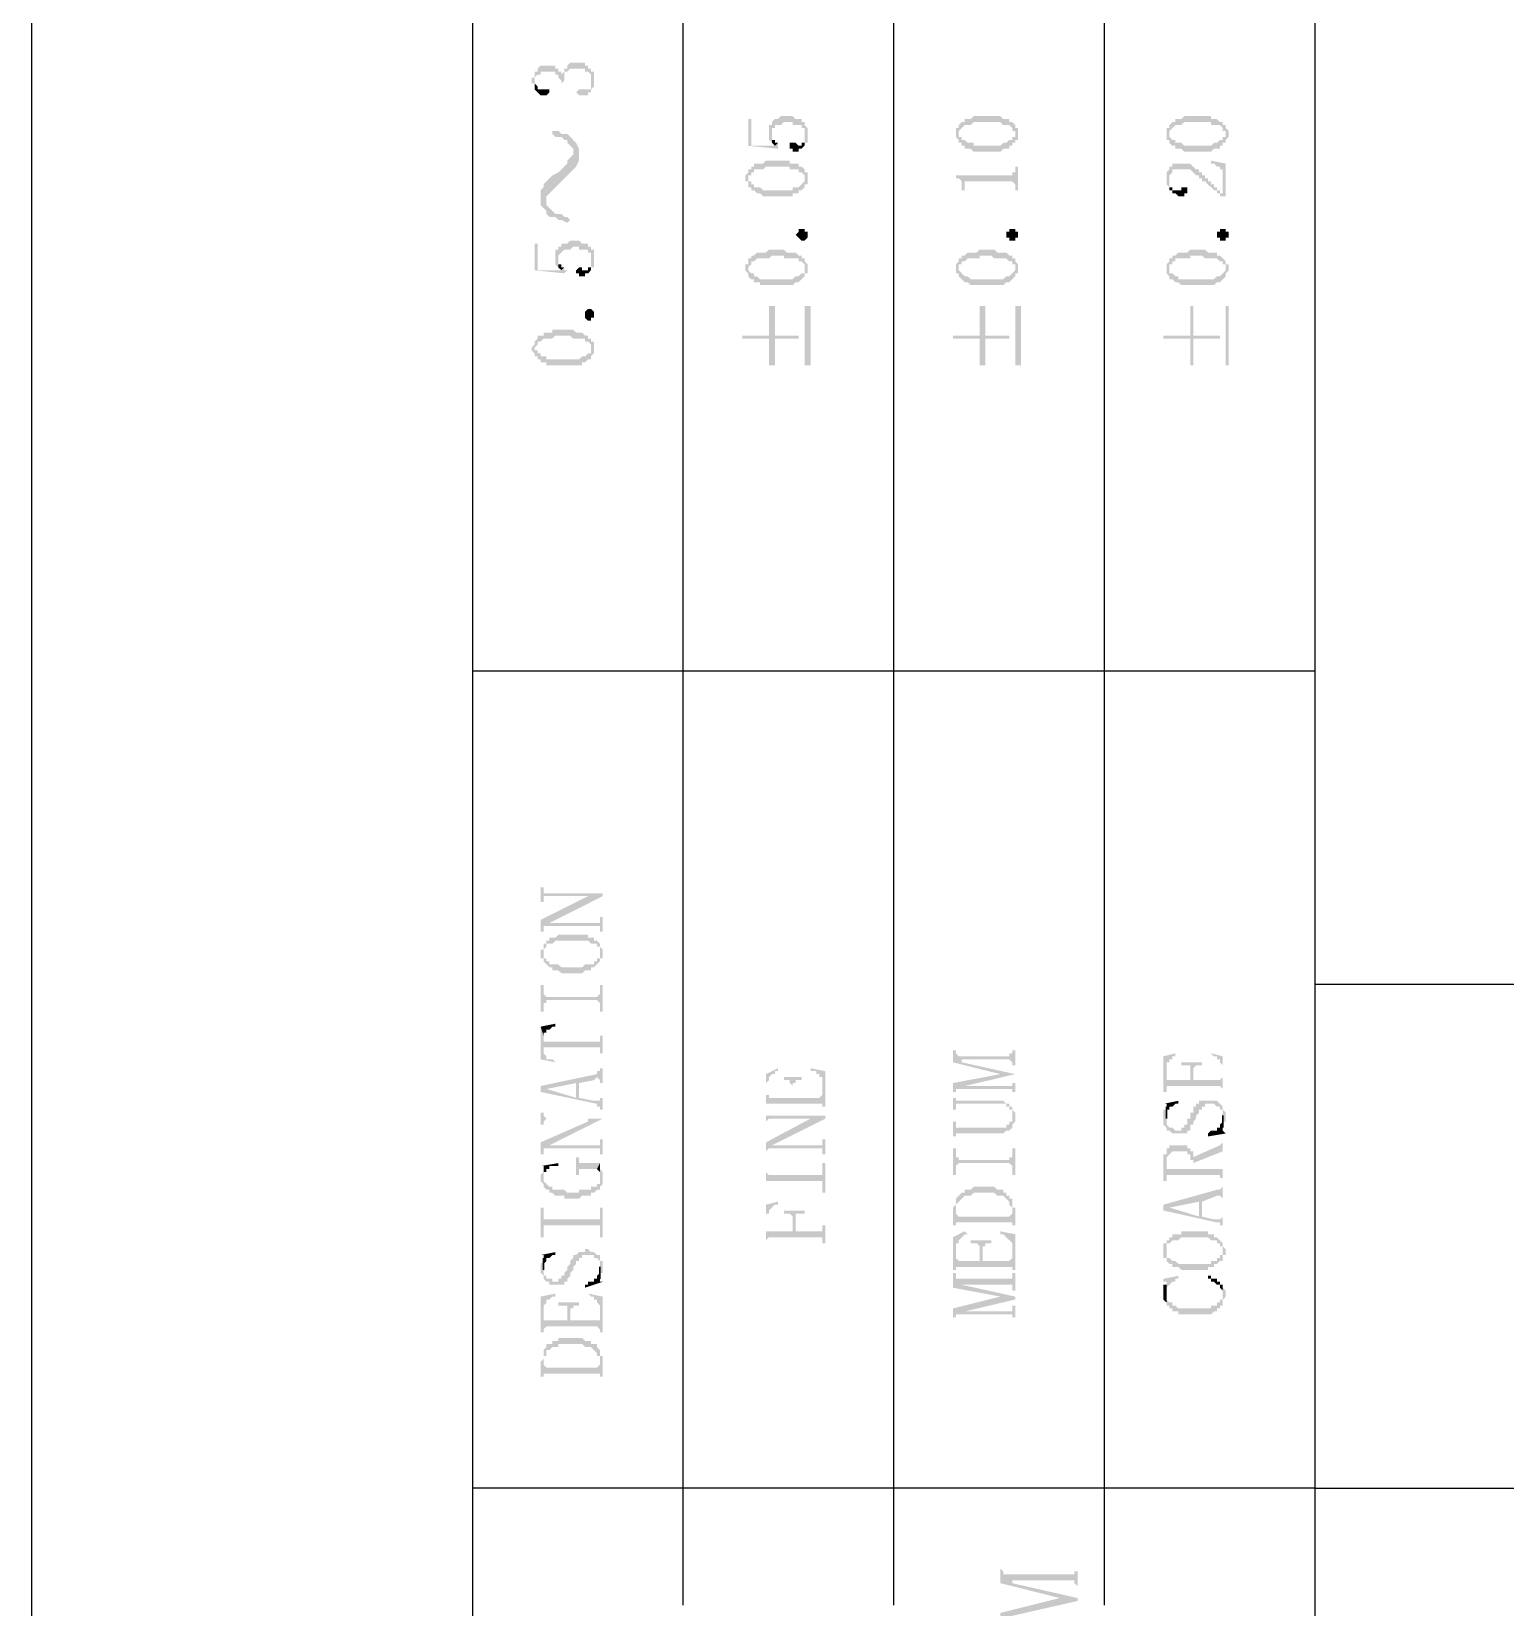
# Model space of a CAD drawing. Header units: inches. Extents: x 3613 to 8393, y -2205 to -794.
# Drawn here: x 3613.22 to 3635.65, y -1839.59 to -1815.61 of the extents above; entities that cross this region are included whole.
import ezdxf

# ---------------------------------------------------------------- set-up
doc = ezdxf.new("R2010")
doc.units = ezdxf.units.IN
doc.header["$MEASUREMENT"] = 0

msp = doc.modelspace()

# ---------------------------------------------------------------- hatches: boundary and pattern name
at = {"transparency": 33554559}
for points in [[(3620.83, -1816.356), (3620.83, -1816.401), (3620.875, -1816.401), (3620.875, -1816.446), (3620.875, -1816.356), (3620.875, -1816.311), (3620.921, -1816.266), (3620.966, -1816.266), (3620.966, -1816.221), (3621.191, -1816.221), (3621.191, -1816.266), (3621.236, -1816.266), (3621.236, -1816.311), (3621.236, -1816.311), (3621.282, -1816.356), (3621.282, -1816.401), (3621.282, -1816.401), (3621.327, -1816.356), (3621.327, -1816.311), (3621.327, -1816.266), (3621.327, -1816.221), (3621.372, -1816.221), (3621.417, -1816.175), (3621.643, -1816.175), (3621.643, -1816.221), (3621.688, -1816.221), (3621.733, -1816.266), (3621.733, -1816.356), (3621.733, -1816.175), (3621.688, -1816.175), (3621.688, -1816.13), (3621.643, -1816.13), (3621.643, -1816.085), (3621.417, -1816.085), (3621.372, -1816.13), (3621.372, -1816.175), (3621.327, -1816.175), (3621.327, -1816.221), (3621.327, -1816.221), (3621.282, -1816.266), (3621.282, -1816.221), (3621.236, -1816.221), (3621.236, -1816.175), (3621.191, -1816.175), (3621.191, -1816.13), (3620.966, -1816.13), (3620.921, -1816.175), (3620.921, -1816.221), (3620.875, -1816.221), (3620.875, -1816.266), (3620.875, -1816.311), (3620.83, -1816.311)], [(3621.507, -1816.536), (3621.507, -1816.536), (3621.552, -1816.582), (3621.688, -1816.582), (3621.688, -1816.536), (3621.733, -1816.536), (3621.733, -1816.491), (3621.778, -1816.446), (3621.778, -1816.401), (3621.778, -1816.356), (3621.778, -1816.266), (3621.778, -1816.221), (3621.733, -1816.221), (3621.733, -1816.401), (3621.733, -1816.446), (3621.733, -1816.491), (3621.552, -1816.491)], [(3620.875, -1816.446), (3620.875, -1816.491), (3620.875, -1816.491), (3620.921, -1816.536), (3620.921, -1816.536), (3620.966, -1816.582), (3621.056, -1816.582), (3621.101, -1816.536), (3621.101, -1816.491), (3620.921, -1816.491), (3620.921, -1816.446), (3620.921, -1816.446), (3620.875, -1816.401), (3620.875, -1816.356)], [(3624.125, -1816.943), (3624.125, -1817.349), (3624.576, -1817.394), (3624.576, -1817.349), (3624.576, -1817.304), (3624.531, -1817.349), (3624.17, -1817.349), (3624.17, -1816.943)], [(3624.441, -1817.123), (3624.441, -1817.213), (3624.441, -1817.259), (3624.441, -1817.259), (3624.486, -1817.304), (3624.486, -1817.168), (3624.486, -1817.078), (3624.531, -1817.078), (3624.531, -1817.033), (3624.621, -1817.033), (3624.667, -1816.988), (3624.802, -1816.988), (3624.802, -1817.033), (3624.937, -1817.033), (3624.937, -1817.078), (3624.982, -1817.078), (3624.982, -1817.123), (3624.982, -1817.168), (3624.982, -1817.304), (3625.028, -1817.304), (3625.028, -1817.259), (3625.028, -1817.168), (3625.028, -1817.123), (3625.028, -1817.078), (3624.982, -1817.033), (3624.982, -1816.988), (3624.937, -1816.988), (3624.937, -1816.943), (3624.847, -1816.943), (3624.802, -1816.898), (3624.621, -1816.898), (3624.576, -1816.943), (3624.531, -1816.943), (3624.486, -1816.988), (3624.486, -1817.033), (3624.441, -1817.033), (3624.441, -1817.078)], [(3627.284, -1817.168), (3627.284, -1817.213), (3627.284, -1817.213), (3627.329, -1817.259), (3627.329, -1817.304), (3627.329, -1817.168), (3627.329, -1817.123), (3627.329, -1817.123), (3627.374, -1817.078), (3627.374, -1817.078), (3627.42, -1817.033), (3627.51, -1817.033), (3627.555, -1816.988), (3627.961, -1816.988), (3628.006, -1817.033), (3628.097, -1817.033), (3628.142, -1817.078), (3628.142, -1817.123), (3628.187, -1817.123), (3628.187, -1817.168), (3628.187, -1817.033), (3628.187, -1817.033), (3628.142, -1816.988), (3628.097, -1816.988), (3628.097, -1816.943), (3628.006, -1816.943), (3627.961, -1816.898), (3627.555, -1816.898), (3627.51, -1816.943), (3627.42, -1816.943), (3627.42, -1816.988), (3627.374, -1816.988), (3627.329, -1817.033), (3627.329, -1817.078), (3627.284, -1817.078), (3627.284, -1817.123), (3627.284, -1817.123)], [(3630.489, -1817.168), (3630.489, -1817.213), (3630.489, -1817.259), (3630.534, -1817.259), (3630.534, -1817.304), (3630.534, -1817.168), (3630.534, -1817.123), (3630.534, -1817.123), (3630.579, -1817.078), (3630.579, -1817.078), (3630.624, -1817.033), (3630.714, -1817.033), (3630.759, -1816.988), (3631.166, -1816.988), (3631.166, -1817.033), (3631.301, -1817.033), (3631.346, -1817.078), (3631.346, -1817.123), (3631.391, -1817.123), (3631.391, -1817.168), (3631.391, -1817.033), (3631.346, -1817.033), (3631.346, -1816.988), (3631.301, -1816.988), (3631.256, -1816.943), (3631.166, -1816.943), (3631.166, -1816.898), (3630.759, -1816.898), (3630.714, -1816.943), (3630.624, -1816.943), (3630.624, -1816.988), (3630.579, -1816.988), (3630.534, -1817.033), (3630.534, -1817.078), (3630.489, -1817.078), (3630.489, -1817.123), (3630.489, -1817.123)], [(3621.146, -1817.168), (3621.146, -1817.168), (3621.191, -1817.213), (3621.282, -1817.213), (3621.327, -1817.259), (3621.372, -1817.259), (3621.372, -1817.304), (3621.417, -1817.349), (3621.462, -1817.394), (3621.462, -1817.71), (3621.462, -1817.71), (3621.507, -1817.665), (3621.552, -1817.575), (3621.552, -1817.394), (3621.507, -1817.304), (3621.462, -1817.259), (3621.462, -1817.259), (3621.417, -1817.213), (3621.372, -1817.168), (3621.282, -1817.168), (3621.236, -1817.123), (3621.146, -1817.123)], [(3624.486, -1817.304), (3624.486, -1817.304), (3624.531, -1817.349), (3624.531, -1817.349), (3624.576, -1817.304), (3624.531, -1817.304), (3624.531, -1817.259), (3624.486, -1817.259), (3624.486, -1817.213), (3624.486, -1817.168)], [(3624.757, -1817.349), (3624.757, -1817.394), (3624.802, -1817.394), (3624.802, -1817.439), (3624.892, -1817.439), (3624.892, -1817.394), (3624.937, -1817.394), (3624.982, -1817.349), (3624.982, -1817.168), (3624.982, -1817.259), (3624.982, -1817.304), (3624.937, -1817.304), (3624.937, -1817.349), (3624.892, -1817.349), (3624.847, -1817.304), (3624.757, -1817.304)], [(3627.329, -1817.304), (3627.374, -1817.304), (3627.374, -1817.349), (3627.42, -1817.349), (3627.42, -1817.394), (3627.51, -1817.394), (3627.555, -1817.439), (3627.961, -1817.439), (3628.006, -1817.394), (3628.097, -1817.394), (3628.097, -1817.349), (3628.142, -1817.349), (3628.142, -1817.304), (3628.187, -1817.304), (3628.187, -1817.259), (3628.232, -1817.259), (3628.232, -1817.213), (3628.232, -1817.168), (3628.232, -1817.123), (3628.232, -1817.078), (3628.187, -1817.078), (3628.187, -1817.033), (3628.187, -1817.168), (3628.187, -1817.213), (3628.142, -1817.213), (3628.142, -1817.259), (3628.097, -1817.259), (3628.051, -1817.304), (3628.006, -1817.304), (3627.961, -1817.349), (3627.555, -1817.349), (3627.555, -1817.304), (3627.465, -1817.304), (3627.42, -1817.259), (3627.374, -1817.259), (3627.374, -1817.213), (3627.329, -1817.213), (3627.329, -1817.168), (3627.329, -1817.168)], [(3630.534, -1817.304), (3630.534, -1817.304), (3630.579, -1817.349), (3630.624, -1817.349), (3630.624, -1817.394), (3630.714, -1817.394), (3630.759, -1817.439), (3631.166, -1817.439), (3631.211, -1817.394), (3631.301, -1817.394), (3631.301, -1817.349), (3631.346, -1817.349), (3631.346, -1817.304), (3631.391, -1817.304), (3631.391, -1817.259), (3631.391, -1817.259), (3631.436, -1817.213), (3631.436, -1817.168), (3631.436, -1817.123), (3631.436, -1817.123), (3631.391, -1817.078), (3631.391, -1817.033), (3631.391, -1817.168), (3631.391, -1817.213), (3631.346, -1817.213), (3631.346, -1817.259), (3631.301, -1817.259), (3631.256, -1817.304), (3631.211, -1817.304), (3631.166, -1817.349), (3630.759, -1817.349), (3630.714, -1817.304), (3630.624, -1817.304), (3630.624, -1817.259), (3630.579, -1817.259), (3630.534, -1817.213), (3630.534, -1817.168), (3630.534, -1817.168)], [(3620.966, -1818.161), (3620.966, -1818.252), (3621.011, -1818.297), (3621.056, -1818.342), (3621.056, -1818.116), (3621.101, -1818.071), (3621.146, -1818.026), (3621.191, -1817.981), (3621.236, -1817.936), (3621.282, -1817.89), (3621.327, -1817.845), (3621.372, -1817.8), (3621.372, -1817.8), (3621.417, -1817.755), (3621.462, -1817.71), (3621.462, -1817.439), (3621.462, -1817.484), (3621.417, -1817.529), (3621.372, -1817.575), (3621.372, -1817.62), (3621.327, -1817.665), (3621.282, -1817.71), (3621.236, -1817.755), (3621.146, -1817.8), (3621.146, -1817.8), (3621.101, -1817.845), (3621.056, -1817.89), (3621.011, -1817.936), (3621.011, -1817.981), (3620.966, -1818.026), (3620.966, -1818.071)], [(3624.08, -1817.845), (3624.08, -1817.89), (3624.125, -1817.89), (3624.125, -1817.936), (3624.125, -1817.981), (3624.125, -1817.845), (3624.125, -1817.8), (3624.17, -1817.8), (3624.17, -1817.755), (3624.215, -1817.755), (3624.215, -1817.71), (3624.351, -1817.71), (3624.396, -1817.665), (3624.757, -1817.665), (3624.757, -1817.71), (3624.892, -1817.71), (3624.892, -1817.755), (3624.937, -1817.755), (3624.982, -1817.8), (3624.982, -1817.845), (3624.982, -1817.71), (3624.982, -1817.71), (3624.937, -1817.665), (3624.892, -1817.665), (3624.892, -1817.62), (3624.757, -1817.62), (3624.757, -1817.575), (3624.396, -1817.575), (3624.351, -1817.62), (3624.215, -1817.62), (3624.215, -1817.665), (3624.17, -1817.665), (3624.17, -1817.71), (3624.125, -1817.71), (3624.125, -1817.755), (3624.125, -1817.755), (3624.08, -1817.8)], [(3627.284, -1817.8), (3627.284, -1817.845), (3627.329, -1817.845), (3627.374, -1817.89), (3627.374, -1817.936), (3627.374, -1818.026), (3627.42, -1818.026), (3627.42, -1817.936), (3627.42, -1817.89), (3628.142, -1817.89), (3628.187, -1817.936), (3628.187, -1818.026), (3628.232, -1818.026), (3628.232, -1817.665), (3628.187, -1817.665), (3628.187, -1817.71), (3628.187, -1817.755), (3628.142, -1817.755), (3628.142, -1817.8), (3628.097, -1817.8)], [(3630.489, -1817.845), (3630.489, -1817.89), (3630.489, -1817.936), (3630.489, -1817.936), (3630.534, -1817.981), (3630.534, -1817.845), (3630.534, -1817.8), (3630.534, -1817.8), (3630.579, -1817.755), (3630.579, -1817.71), (3630.85, -1817.71), (3630.895, -1817.755), (3630.895, -1817.755), (3630.94, -1817.8), (3630.985, -1817.8), (3630.985, -1817.845), (3631.03, -1817.845), (3631.03, -1817.89), (3631.075, -1817.89), (3631.12, -1817.936), (3631.12, -1817.936), (3631.166, -1817.981), (3631.166, -1817.981), (3631.211, -1818.026), (3631.256, -1818.026), (3631.256, -1818.071), (3631.301, -1818.071), (3631.301, -1818.116), (3631.346, -1818.116), (3631.346, -1818.071), (3631.301, -1818.071), (3631.301, -1818.026), (3631.256, -1818.026), (3631.256, -1817.981), (3631.211, -1817.981), (3631.211, -1817.936), (3631.166, -1817.936), (3631.166, -1817.89), (3631.12, -1817.89), (3631.12, -1817.845), (3631.075, -1817.845), (3631.075, -1817.8), (3631.03, -1817.8), (3631.03, -1817.755), (3630.985, -1817.755), (3630.985, -1817.71), (3630.94, -1817.71), (3630.895, -1817.665), (3630.895, -1817.665), (3630.85, -1817.62), (3630.579, -1817.62), (3630.579, -1817.665), (3630.534, -1817.665), (3630.534, -1817.71), (3630.534, -1817.71), (3630.489, -1817.755), (3630.489, -1817.8), (3630.489, -1817.8)], [(3631.166, -1817.575), (3631.166, -1817.62), (3631.211, -1817.62), (3631.256, -1817.665), (3631.301, -1817.665), (3631.301, -1817.71), (3631.346, -1817.71), (3631.346, -1818.116), (3631.391, -1818.116), (3631.391, -1817.62)], [(3624.125, -1817.981), (3624.17, -1817.981), (3624.17, -1818.026), (3624.215, -1818.026), (3624.26, -1818.071), (3624.305, -1818.071), (3624.351, -1818.116), (3624.802, -1818.116), (3624.802, -1818.071), (3624.892, -1818.071), (3624.892, -1818.026), (3624.937, -1818.026), (3624.982, -1817.981), (3624.982, -1817.936), (3625.028, -1817.936), (3625.028, -1817.89), (3625.028, -1817.845), (3625.028, -1817.8), (3625.028, -1817.755), (3624.982, -1817.755), (3624.982, -1817.71), (3624.982, -1817.845), (3624.982, -1817.89), (3624.982, -1817.89), (3624.937, -1817.936), (3624.937, -1817.936), (3624.892, -1817.981), (3624.802, -1817.981), (3624.802, -1818.026), (3624.351, -1818.026), (3624.305, -1817.981), (3624.215, -1817.981), (3624.215, -1817.936), (3624.17, -1817.936), (3624.17, -1817.89), (3624.125, -1817.89), (3624.125, -1817.845)], [(3630.534, -1817.981), (3630.534, -1818.026), (3630.579, -1818.026), (3630.579, -1818.071), (3630.624, -1818.071), (3630.669, -1818.116), (3630.759, -1818.116), (3630.759, -1818.071), (3630.804, -1818.071), (3630.804, -1818.026), (3630.804, -1817.981), (3630.714, -1817.981), (3630.714, -1818.026), (3630.579, -1818.026), (3630.579, -1817.981), (3630.534, -1817.981), (3630.534, -1817.936), (3630.534, -1817.89), (3630.534, -1817.89)], [(3621.056, -1818.342), (3621.056, -1818.387), (3621.101, -1818.432), (3621.191, -1818.432), (3621.236, -1818.477), (3621.282, -1818.477), (3621.372, -1818.522), (3621.417, -1818.477), (3621.372, -1818.432), (3621.327, -1818.432), (3621.282, -1818.387), (3621.191, -1818.387), (3621.146, -1818.342), (3621.146, -1818.342), (3621.101, -1818.297), (3621.056, -1818.252), (3621.056, -1818.206)], [(3625.028, -1818.703), (3625.028, -1818.748), (3625.028, -1818.748), (3624.982, -1818.793), (3624.937, -1818.793), (3624.892, -1818.748), (3624.892, -1818.748), (3624.847, -1818.703), (3624.847, -1818.703), (3624.892, -1818.658), (3624.892, -1818.613), (3624.982, -1818.613), (3624.982, -1818.658), (3625.028, -1818.658), (3625.028, -1818.703)], [(3628.232, -1818.703), (3628.232, -1818.748), (3628.187, -1818.748), (3628.187, -1818.793), (3628.097, -1818.793), (3628.097, -1818.748), (3628.051, -1818.748), (3628.051, -1818.703), (3628.051, -1818.658), (3628.097, -1818.658), (3628.097, -1818.613), (3628.187, -1818.613), (3628.187, -1818.658), (3628.232, -1818.658), (3628.232, -1818.703)], [(3631.436, -1818.703), (3631.436, -1818.748), (3631.391, -1818.748), (3631.391, -1818.793), (3631.301, -1818.793), (3631.301, -1818.748), (3631.256, -1818.748), (3631.256, -1818.703), (3631.256, -1818.658), (3631.301, -1818.658), (3631.301, -1818.613), (3631.391, -1818.613), (3631.391, -1818.658), (3631.436, -1818.658), (3631.436, -1818.703)], [(3620.875, -1818.838), (3620.875, -1819.244), (3621.327, -1819.29), (3621.372, -1819.244), (3621.327, -1819.244), (3621.327, -1819.199), (3621.282, -1819.244), (3620.921, -1819.244), (3620.921, -1818.838)], [(3621.191, -1819.019), (3621.191, -1819.109), (3621.191, -1819.154), (3621.191, -1819.154), (3621.236, -1819.199), (3621.236, -1819.064), (3621.236, -1819.019), (3621.236, -1819.019), (3621.282, -1818.974), (3621.282, -1818.974), (3621.327, -1818.928), (3621.417, -1818.928), (3621.462, -1818.883), (3621.552, -1818.883), (3621.552, -1818.928), (3621.688, -1818.928), (3621.688, -1818.974), (3621.733, -1818.974), (3621.733, -1819.019), (3621.733, -1819.064), (3621.733, -1819.199), (3621.778, -1819.199), (3621.778, -1819.154), (3621.778, -1819.064), (3621.778, -1819.019), (3621.778, -1818.928), (3621.733, -1818.928), (3621.733, -1818.883), (3621.688, -1818.883), (3621.688, -1818.838), (3621.598, -1818.838), (3621.552, -1818.793), (3621.417, -1818.793), (3621.372, -1818.838), (3621.282, -1818.838), (3621.282, -1818.883), (3621.236, -1818.883), (3621.236, -1818.928), (3621.191, -1818.928), (3621.191, -1818.974)], [(3621.236, -1819.199), (3621.236, -1819.199), (3621.282, -1819.244), (3621.282, -1819.244), (3621.327, -1819.199), (3621.282, -1819.199), (3621.282, -1819.154), (3621.236, -1819.154), (3621.236, -1819.109), (3621.236, -1819.064)], [(3621.507, -1819.244), (3621.507, -1819.29), (3621.552, -1819.29), (3621.552, -1819.335), (3621.643, -1819.335), (3621.643, -1819.29), (3621.688, -1819.29), (3621.733, -1819.244), (3621.733, -1819.064), (3621.733, -1819.154), (3621.733, -1819.199), (3621.688, -1819.199), (3621.688, -1819.244), (3621.598, -1819.244), (3621.598, -1819.199), (3621.552, -1819.199)], [(3624.08, -1819.199), (3624.08, -1819.244), (3624.08, -1819.244), (3624.125, -1819.29), (3624.125, -1819.335), (3624.125, -1819.199), (3624.125, -1819.199), (3624.17, -1819.154), (3624.17, -1819.109), (3624.215, -1819.109), (3624.26, -1819.064), (3624.441, -1819.064), (3624.486, -1819.019), (3624.667, -1819.019), (3624.667, -1819.064), (3624.892, -1819.064), (3624.892, -1819.109), (3624.937, -1819.109), (3624.982, -1819.154), (3624.982, -1819.199), (3624.982, -1819.064), (3624.937, -1819.064), (3624.937, -1819.019), (3624.892, -1819.019), (3624.847, -1818.974), (3624.712, -1818.974), (3624.667, -1818.928), (3624.441, -1818.928), (3624.396, -1818.974), (3624.26, -1818.974), (3624.215, -1819.019), (3624.17, -1819.019), (3624.17, -1819.064), (3624.125, -1819.064), (3624.125, -1819.109), (3624.125, -1819.154), (3624.08, -1819.154)], [(3624.125, -1819.335), (3624.17, -1819.38), (3624.215, -1819.38), (3624.215, -1819.425), (3624.305, -1819.425), (3624.305, -1819.47), (3624.802, -1819.47), (3624.847, -1819.425), (3624.892, -1819.425), (3624.937, -1819.38), (3624.937, -1819.38), (3624.982, -1819.335), (3624.982, -1819.29), (3625.028, -1819.29), (3625.028, -1819.244), (3625.028, -1819.199), (3625.028, -1819.154), (3625.028, -1819.154), (3624.982, -1819.109), (3624.982, -1819.244), (3624.982, -1819.29), (3624.937, -1819.29), (3624.892, -1819.335), (3624.847, -1819.335), (3624.802, -1819.38), (3624.305, -1819.38), (3624.26, -1819.335), (3624.215, -1819.335), (3624.215, -1819.29), (3624.17, -1819.29), (3624.125, -1819.244), (3624.125, -1819.199)], [(3627.284, -1819.199), (3627.284, -1819.244), (3627.284, -1819.29), (3627.329, -1819.29), (3627.329, -1819.335), (3627.329, -1819.199), (3627.329, -1819.154), (3627.374, -1819.154), (3627.374, -1819.109), (3627.42, -1819.109), (3627.465, -1819.064), (3627.645, -1819.064), (3627.645, -1819.019), (3627.826, -1819.019), (3627.871, -1819.064), (3628.051, -1819.064), (3628.097, -1819.109), (3628.142, -1819.109), (3628.142, -1819.154), (3628.187, -1819.154), (3628.187, -1819.199), (3628.187, -1819.064), (3628.142, -1819.064), (3628.142, -1819.019), (3628.097, -1819.019), (3628.051, -1818.974), (3627.916, -1818.974), (3627.871, -1818.928), (3627.645, -1818.928), (3627.6, -1818.974), (3627.465, -1818.974), (3627.42, -1819.019), (3627.374, -1819.019), (3627.374, -1819.064), (3627.329, -1819.064), (3627.329, -1819.109), (3627.329, -1819.109), (3627.284, -1819.154)], [(3627.329, -1819.335), (3627.374, -1819.38), (3627.374, -1819.38), (3627.42, -1819.425), (3627.465, -1819.425), (3627.51, -1819.47), (3628.006, -1819.47), (3628.051, -1819.425), (3628.097, -1819.425), (3628.142, -1819.38), (3628.142, -1819.38), (3628.187, -1819.335), (3628.187, -1819.29), (3628.232, -1819.29), (3628.232, -1819.244), (3628.232, -1819.199), (3628.232, -1819.154), (3628.232, -1819.154), (3628.187, -1819.109), (3628.187, -1819.244), (3628.187, -1819.244), (3628.142, -1819.29), (3628.142, -1819.29), (3628.097, -1819.335), (3628.051, -1819.335), (3628.006, -1819.38), (3627.51, -1819.38), (3627.465, -1819.335), (3627.42, -1819.335), (3627.374, -1819.29), (3627.374, -1819.29), (3627.329, -1819.244), (3627.329, -1819.199)], [(3630.489, -1819.199), (3630.489, -1819.244), (3630.489, -1819.29), (3630.489, -1819.29), (3630.534, -1819.335), (3630.534, -1819.199), (3630.534, -1819.154), (3630.579, -1819.154), (3630.579, -1819.109), (3630.624, -1819.109), (3630.624, -1819.064), (3630.85, -1819.064), (3630.85, -1819.019), (3631.03, -1819.019), (3631.075, -1819.064), (3631.256, -1819.064), (3631.301, -1819.109), (3631.346, -1819.109), (3631.346, -1819.154), (3631.391, -1819.154), (3631.391, -1819.199), (3631.391, -1819.109), (3631.346, -1819.064), (3631.346, -1819.064), (3631.301, -1819.019), (3631.256, -1819.019), (3631.256, -1818.974), (3631.12, -1818.974), (3631.075, -1818.928), (3630.85, -1818.928), (3630.804, -1818.974), (3630.669, -1818.974), (3630.624, -1819.019), (3630.579, -1819.019), (3630.579, -1819.064), (3630.534, -1819.064), (3630.534, -1819.109), (3630.534, -1819.109), (3630.489, -1819.154)], [(3630.534, -1819.335), (3630.534, -1819.38), (3630.579, -1819.38), (3630.624, -1819.425), (3630.669, -1819.425), (3630.714, -1819.47), (3631.211, -1819.47), (3631.256, -1819.425), (3631.301, -1819.425), (3631.346, -1819.38), (3631.346, -1819.38), (3631.391, -1819.335), (3631.391, -1819.29), (3631.391, -1819.29), (3631.436, -1819.244), (3631.436, -1819.199), (3631.436, -1819.154), (3631.391, -1819.154), (3631.391, -1819.109), (3631.391, -1819.244), (3631.391, -1819.244), (3631.346, -1819.29), (3631.346, -1819.29), (3631.301, -1819.335), (3631.256, -1819.335), (3631.211, -1819.38), (3630.669, -1819.38), (3630.669, -1819.335), (3630.624, -1819.335), (3630.579, -1819.29), (3630.534, -1819.29), (3630.534, -1819.244), (3630.534, -1819.199)], [(3621.778, -1819.921), (3621.778, -1819.967), (3621.733, -1819.967), (3621.733, -1820.012), (3621.688, -1820.012), (3621.643, -1819.967), (3621.643, -1819.921), (3621.643, -1819.876), (3621.643, -1819.876), (3621.688, -1819.831), (3621.733, -1819.831), (3621.778, -1819.876), (3621.778, -1819.921)], [(3624.035, -1820.237), (3624.035, -1820.282), (3624.441, -1820.282), (3624.441, -1820.689), (3624.531, -1820.689), (3624.531, -1820.282), (3624.892, -1820.282), (3624.892, -1820.237), (3624.531, -1820.237), (3624.531, -1819.786), (3624.441, -1819.786), (3624.441, -1820.237)], [(3625.073, -1820.689), (3625.073, -1819.786), (3624.982, -1819.786), (3624.982, -1820.689)], [(3627.239, -1820.237), (3627.239, -1820.282), (3627.645, -1820.282), (3627.645, -1820.689), (3627.735, -1820.689), (3627.735, -1820.282), (3628.097, -1820.282), (3628.097, -1820.237), (3627.735, -1820.237), (3627.735, -1819.786), (3627.645, -1819.786), (3627.645, -1820.237)], [(3628.277, -1820.689), (3628.277, -1819.786), (3628.187, -1819.786), (3628.187, -1820.689)], [(3630.443, -1820.237), (3630.443, -1820.282), (3630.85, -1820.282), (3630.85, -1820.689), (3630.895, -1820.689), (3630.895, -1820.282), (3631.301, -1820.282), (3631.301, -1820.237), (3630.895, -1820.237), (3630.895, -1819.786), (3630.85, -1819.786), (3630.85, -1820.237)], [(3631.436, -1820.689), (3631.436, -1819.786), (3631.391, -1819.786), (3631.391, -1820.689)], [(3620.83, -1820.418), (3620.83, -1820.463), (3620.875, -1820.508), (3620.875, -1820.553), (3620.875, -1820.418), (3620.875, -1820.418), (3620.921, -1820.373), (3620.921, -1820.328), (3620.966, -1820.328), (3621.011, -1820.282), (3621.146, -1820.282), (3621.191, -1820.237), (3621.417, -1820.237), (3621.462, -1820.282), (3621.643, -1820.282), (3621.643, -1820.328), (3621.688, -1820.328), (3621.733, -1820.373), (3621.733, -1820.418), (3621.733, -1820.282), (3621.688, -1820.282), (3621.688, -1820.237), (3621.643, -1820.237), (3621.598, -1820.192), (3621.507, -1820.192), (3621.462, -1820.147), (3621.146, -1820.147), (3621.146, -1820.192), (3621.011, -1820.192), (3621.011, -1820.237), (3620.921, -1820.237), (3620.921, -1820.282), (3620.921, -1820.282), (3620.875, -1820.328), (3620.875, -1820.373), (3620.875, -1820.373)], [(3620.875, -1820.553), (3620.921, -1820.553), (3620.921, -1820.598), (3620.966, -1820.598), (3620.966, -1820.644), (3621.056, -1820.644), (3621.056, -1820.689), (3621.598, -1820.689), (3621.598, -1820.644), (3621.643, -1820.644), (3621.688, -1820.598), (3621.733, -1820.598), (3621.733, -1820.553), (3621.733, -1820.553), (3621.778, -1820.508), (3621.778, -1820.463), (3621.778, -1820.418), (3621.778, -1820.373), (3621.778, -1820.328), (3621.733, -1820.328), (3621.733, -1820.463), (3621.733, -1820.508), (3621.688, -1820.508), (3621.643, -1820.553), (3621.598, -1820.553), (3621.552, -1820.598), (3621.056, -1820.598), (3621.056, -1820.553), (3620.966, -1820.553), (3620.966, -1820.508), (3620.921, -1820.508), (3620.921, -1820.463), (3620.875, -1820.463), (3620.875, -1820.418)], [(3620.966, -1828.632), (3620.966, -1828.858), (3621.011, -1828.858), (3621.011, -1828.767), (3621.913, -1828.767), (3621.913, -1828.722), (3621.011, -1828.722), (3621.011, -1828.632)], [(3620.966, -1829.128), (3620.966, -1829.309), (3621.011, -1829.309), (3621.011, -1829.219), (3621.056, -1829.219), (3621.101, -1829.174), (3621.913, -1828.767), (3621.688, -1828.767)], [(3621.056, -1829.219), (3621.868, -1829.219), (3621.868, -1829.309), (3621.913, -1829.309), (3621.913, -1829.083), (3621.868, -1829.083), (3621.868, -1829.128), (3621.868, -1829.174), (3621.101, -1829.174)], [(3621.011, -1829.535), (3621.011, -1829.625), (3621.011, -1829.58), (3621.011, -1829.58), (3621.056, -1829.535), (3621.056, -1829.489), (3621.146, -1829.489), (3621.191, -1829.444), (3621.688, -1829.444), (3621.733, -1829.489), (3621.823, -1829.489), (3621.823, -1829.535), (3621.868, -1829.535), (3621.868, -1829.58), (3621.868, -1829.625), (3621.868, -1829.489), (3621.868, -1829.489), (3621.823, -1829.444), (3621.778, -1829.444), (3621.778, -1829.399), (3621.688, -1829.399), (3621.688, -1829.354), (3621.236, -1829.354), (3621.191, -1829.399), (3621.101, -1829.399), (3621.101, -1829.444), (3621.056, -1829.444), (3621.056, -1829.489), (3621.011, -1829.489)], [(3620.966, -1829.625), (3620.966, -1829.67), (3620.966, -1829.715), (3621.011, -1829.715), (3621.011, -1829.76), (3621.011, -1829.76), (3621.056, -1829.805), (3621.056, -1829.805), (3621.101, -1829.85), (3621.146, -1829.85), (3621.146, -1829.896), (3621.236, -1829.896), (3621.282, -1829.941), (3621.598, -1829.941), (3621.643, -1829.896), (3621.733, -1829.896), (3621.733, -1829.85), (3621.778, -1829.85), (3621.823, -1829.805), (3621.823, -1829.805), (3621.868, -1829.76), (3621.868, -1829.715), (3621.913, -1829.715), (3621.913, -1829.67), (3621.913, -1829.625), (3621.913, -1829.58), (3621.913, -1829.58), (3621.868, -1829.535), (3621.868, -1829.625), (3621.868, -1829.67), (3621.868, -1829.715), (3621.823, -1829.715), (3621.823, -1829.76), (3621.778, -1829.76), (3621.778, -1829.805), (3621.643, -1829.805), (3621.598, -1829.85), (3621.282, -1829.85), (3621.236, -1829.805), (3621.101, -1829.805), (3621.101, -1829.76), (3621.056, -1829.76), (3621.056, -1829.715), (3621.011, -1829.715), (3621.011, -1829.67), (3621.011, -1829.535), (3621.011, -1829.58), (3620.966, -1829.58)], [(3620.966, -1830.121), (3620.966, -1830.527), (3621.011, -1830.527), (3621.011, -1830.392), (3621.056, -1830.392), (3621.056, -1830.347), (3621.823, -1830.347), (3621.868, -1830.392), (3621.868, -1830.527), (3621.913, -1830.527), (3621.913, -1830.121), (3621.868, -1830.121), (3621.868, -1830.257), (3621.868, -1830.257), (3621.823, -1830.302), (3621.056, -1830.302), (3621.011, -1830.257), (3621.011, -1830.121)], [(3620.966, -1830.753), (3621.011, -1830.889), (3621.011, -1830.843), (3621.056, -1830.843), (3621.056, -1830.798), (3621.101, -1830.798), (3621.146, -1830.753), (3621.191, -1830.753), (3621.191, -1830.708)], [(3620.966, -1830.753), (3620.966, -1831.25), (3621.191, -1831.295), (3621.191, -1831.295), (3621.146, -1831.25), (3621.056, -1831.25), (3621.056, -1831.204), (3621.056, -1831.204), (3621.011, -1831.159), (3621.011, -1830.889)], [(3621.011, -1830.889), (3621.011, -1831.114), (3621.011, -1831.069), (3621.868, -1831.069), (3621.868, -1831.159), (3621.913, -1831.159), (3621.913, -1830.889), (3621.868, -1830.889), (3621.868, -1830.934), (3621.868, -1830.979), (3621.011, -1830.979), (3621.011, -1830.934)], [(3627.239, -1831.114), (3627.239, -1831.295), (3627.961, -1831.475), (3628.187, -1831.475), (3627.374, -1831.295), (3627.374, -1831.25), (3627.329, -1831.204), (3627.329, -1831.204), (3627.284, -1831.159), (3627.284, -1831.114), (3627.284, -1831.114)], [(3627.329, -1831.204), (3627.374, -1831.25), (3628.097, -1831.25), (3628.142, -1831.295), (3628.142, -1831.34), (3628.187, -1831.34), (3628.187, -1831.114), (3628.142, -1831.114), (3628.142, -1831.159), (3628.097, -1831.159), (3628.097, -1831.204)], [(3630.443, -1831.204), (3630.443, -1831.746), (3630.489, -1831.746), (3630.489, -1831.385), (3630.489, -1831.34), (3630.489, -1831.295), (3630.534, -1831.295), (3630.534, -1831.25), (3630.579, -1831.25), (3630.579, -1831.204), (3630.624, -1831.204), (3630.624, -1831.159)], [(3630.714, -1831.295), (3630.714, -1831.34), (3630.85, -1831.34), (3630.85, -1831.385), (3630.85, -1831.566), (3630.895, -1831.43), (3630.895, -1831.385), (3630.895, -1831.385), (3630.94, -1831.34), (3631.03, -1831.34), (3631.03, -1831.295)], [(3631.166, -1831.159), (3631.166, -1831.159), (3631.211, -1831.204), (3631.256, -1831.204), (3631.256, -1831.25), (3631.301, -1831.25), (3631.301, -1831.295), (3631.301, -1831.295), (3631.346, -1831.34), (3631.346, -1831.385), (3631.346, -1831.746), (3631.346, -1831.204)], [(3620.966, -1831.656), (3620.966, -1831.746), (3621.056, -1831.701), (3621.507, -1831.611), (3621.507, -1831.836), (3621.552, -1831.611), (3621.778, -1831.566), (3621.778, -1831.566), (3621.823, -1831.52), (3621.868, -1831.566), (3621.868, -1831.611), (3621.913, -1831.611), (3621.913, -1831.385), (3621.868, -1831.385), (3621.868, -1831.43), (3621.823, -1831.43), (3621.823, -1831.475)], [(3620.966, -1831.746), (3621.823, -1831.927), (3621.823, -1831.972), (3621.868, -1831.972), (3621.868, -1832.017), (3621.913, -1832.017), (3621.913, -1831.836), (3621.868, -1831.836), (3621.868, -1831.881), (3621.778, -1831.881), (3621.552, -1831.836), (3621.552, -1831.611), (3621.507, -1831.836), (3621.056, -1831.701), (3621.056, -1831.701)], [(3624.396, -1831.475), (3624.396, -1831.972), (3624.396, -1831.611), (3624.396, -1831.611), (3624.441, -1831.566), (3624.441, -1831.52), (3624.441, -1831.52), (3624.486, -1831.475), (3624.531, -1831.475), (3624.531, -1831.43), (3624.576, -1831.43), (3624.576, -1831.385)], [(3624.396, -1831.972), (3624.396, -1831.927), (3625.253, -1831.927), (3625.253, -1831.791), (3625.253, -1831.791), (3625.208, -1831.836), (3624.802, -1831.836), (3624.802, -1831.656), (3624.802, -1831.836), (3624.441, -1831.836), (3624.441, -1831.791), (3624.396, -1831.791), (3624.396, -1831.611)], [(3624.667, -1831.52), (3624.667, -1831.566), (3624.757, -1831.566), (3624.757, -1831.611), (3624.757, -1831.611), (3624.802, -1831.656), (3624.802, -1831.836), (3624.802, -1831.656), (3624.802, -1831.611), (3624.847, -1831.611), (3624.847, -1831.566), (3624.937, -1831.566), (3624.937, -1831.52)], [(3625.073, -1831.43), (3625.163, -1831.43), (3625.163, -1831.475), (3625.208, -1831.475), (3625.208, -1831.52), (3625.253, -1831.52), (3625.253, -1831.566), (3625.253, -1831.972), (3625.298, -1831.972), (3625.298, -1831.43), (3625.073, -1831.385)], [(3627.239, -1831.611), (3627.239, -1831.746), (3627.284, -1831.746), (3627.284, -1831.701), (3627.329, -1831.701), (3627.42, -1831.656), (3628.187, -1831.475), (3627.961, -1831.475)], [(3627.329, -1831.701), (3628.142, -1831.701), (3628.142, -1831.746), (3628.187, -1831.746), (3628.187, -1831.611), (3628.142, -1831.611), (3628.142, -1831.656), (3627.42, -1831.656)], [(3630.489, -1831.701), (3630.489, -1831.656), (3631.301, -1831.656), (3631.346, -1831.701), (3631.346, -1831.52), (3631.346, -1831.52), (3631.301, -1831.566), (3630.895, -1831.566), (3630.895, -1831.43), (3630.85, -1831.566), (3630.489, -1831.566), (3630.489, -1831.385)], [(3627.239, -1831.836), (3627.239, -1832.017), (3627.284, -1832.017), (3627.284, -1831.972), (3627.284, -1831.927), (3628.051, -1831.927), (3628.051, -1831.972), (3628.097, -1831.972), (3628.097, -1832.017), (3628.142, -1832.017), (3628.142, -1832.107), (3628.142, -1831.972), (3628.097, -1831.972), (3628.097, -1831.927), (3628.051, -1831.927), (3628.006, -1831.881), (3627.284, -1831.881), (3627.284, -1831.836), (3627.284, -1831.836)], [(3620.966, -1832.062), (3620.966, -1832.242), (3621.011, -1832.242), (3621.011, -1832.197), (3621.011, -1832.197), (3621.056, -1832.152), (3621.688, -1832.152), (3621.688, -1832.197), (3621.913, -1832.152), (3621.056, -1832.152), (3621.011, -1832.107), (3621.011, -1832.062)], [(3624.396, -1832.017), (3624.396, -1832.242), (3624.396, -1832.197), (3624.396, -1832.197), (3624.441, -1832.152), (3625.298, -1832.152), (3625.298, -1832.107), (3624.396, -1832.107)], [(3627.239, -1832.197), (3627.239, -1832.423), (3627.284, -1832.423), (3627.284, -1832.378), (3628.006, -1832.378), (3628.051, -1832.333), (3628.097, -1832.333), (3628.142, -1832.288), (3628.142, -1832.242), (3628.142, -1832.242), (3628.187, -1832.197), (3628.187, -1832.107), (3628.187, -1832.062), (3628.187, -1832.062), (3628.142, -1832.017), (3628.142, -1832.152), (3628.142, -1832.197), (3628.097, -1832.197), (3628.097, -1832.242), (3628.051, -1832.242), (3628.051, -1832.288), (3627.284, -1832.288), (3627.284, -1832.242), (3627.284, -1832.197)], [(3630.443, -1832.152), (3630.443, -1832.242), (3630.443, -1832.242), (3630.489, -1832.288), (3630.489, -1832.333), (3630.534, -1832.333), (3630.579, -1832.378), (3630.804, -1832.378), (3630.804, -1832.333), (3630.85, -1832.333), (3630.85, -1832.288), (3630.85, -1832.242), (3630.895, -1832.242), (3630.895, -1832.197), (3630.895, -1832.197), (3630.94, -1832.152), (3630.94, -1832.107), (3630.94, -1832.107), (3630.985, -1832.062), (3630.985, -1832.017), (3631.03, -1832.017), (3631.03, -1831.972), (3631.075, -1831.972), (3631.075, -1831.927), (3631.211, -1831.927), (3631.256, -1831.972), (3631.301, -1831.972), (3631.301, -1832.017), (3631.346, -1832.017), (3631.346, -1832.107), (3631.346, -1832.242), (3631.346, -1832.197), (3631.391, -1832.197), (3631.391, -1832.107), (3631.391, -1832.062), (3631.346, -1832.017), (3631.346, -1831.972), (3631.346, -1831.972), (3631.301, -1831.927), (3631.301, -1831.927), (3631.256, -1831.881), (3630.985, -1831.881), (3630.985, -1831.927), (3630.94, -1831.927), (3630.94, -1831.972), (3630.895, -1831.972), (3630.895, -1832.062), (3630.85, -1832.062), (3630.85, -1832.152), (3630.804, -1832.152), (3630.804, -1832.242), (3630.759, -1832.242), (3630.759, -1832.288), (3630.714, -1832.288), (3630.714, -1832.333), (3630.624, -1832.333), (3630.579, -1832.288), (3630.534, -1832.288), (3630.489, -1832.242), (3630.489, -1832.197), (3630.489, -1832.017), (3630.443, -1832.017), (3630.443, -1832.062), (3630.443, -1832.107)], [(3630.443, -1831.927), (3630.489, -1831.927), (3630.489, -1832.107), (3630.489, -1832.017), (3630.534, -1832.017), (3630.534, -1831.972), (3630.579, -1831.972), (3630.624, -1831.927), (3630.669, -1831.927), (3630.669, -1831.881)], [(3620.966, -1832.513), (3620.966, -1832.694), (3621.011, -1832.694), (3621.011, -1832.649), (3621.011, -1832.604), (3621.056, -1832.604), (3621.101, -1832.558), (3621.913, -1832.152), (3621.688, -1832.197)], [(3624.396, -1832.513), (3624.396, -1832.694), (3624.396, -1832.649), (3624.396, -1832.649), (3624.441, -1832.604), (3624.441, -1832.604), (3624.486, -1832.558), (3625.298, -1832.152), (3625.073, -1832.152)], [(3631.12, -1832.378), (3631.12, -1832.423), (3631.391, -1832.378), (3631.346, -1832.333), (3631.346, -1832.152), (3631.346, -1832.197), (3631.301, -1832.242), (3631.301, -1832.288), (3631.256, -1832.288), (3631.256, -1832.333), (3631.166, -1832.333)], [(3621.056, -1832.604), (3621.868, -1832.604), (3621.868, -1832.649), (3621.868, -1832.694), (3621.913, -1832.694), (3621.913, -1832.468), (3621.868, -1832.468), (3621.868, -1832.558), (3621.101, -1832.558)], [(3624.441, -1832.604), (3625.253, -1832.604), (3625.253, -1832.694), (3625.298, -1832.694), (3625.298, -1832.468), (3625.253, -1832.468), (3625.253, -1832.513), (3625.253, -1832.558), (3624.486, -1832.558)], [(3630.443, -1832.784), (3630.443, -1833.1), (3630.489, -1833.1), (3630.489, -1832.784), (3630.489, -1832.739), (3630.489, -1832.739), (3630.534, -1832.694), (3630.534, -1832.694), (3630.579, -1832.649), (3630.804, -1832.649), (3630.804, -1832.694), (3630.85, -1832.694), (3630.85, -1832.739), (3630.85, -1832.784), (3630.895, -1832.784), (3630.895, -1832.919), (3630.895, -1832.649), (3630.85, -1832.649), (3630.85, -1832.604), (3630.804, -1832.604), (3630.804, -1832.558), (3630.534, -1832.558), (3630.534, -1832.604), (3630.489, -1832.604), (3630.489, -1832.649), (3630.489, -1832.694), (3630.443, -1832.694)], [(3630.895, -1832.739), (3630.895, -1832.829), (3631.346, -1832.649), (3631.346, -1832.468), (3631.346, -1832.513), (3631.346, -1832.513), (3631.301, -1832.558), (3631.301, -1832.558)], [(3621.507, -1832.739), (3621.507, -1833.01), (3621.552, -1833.01), (3621.552, -1832.965), (3621.552, -1832.919), (3621.823, -1832.919), (3621.868, -1832.829), (3621.552, -1832.829), (3621.552, -1832.784), (3621.552, -1832.739)], [(3627.239, -1832.604), (3627.239, -1833.01), (3627.284, -1833.01), (3627.284, -1832.874), (3627.284, -1832.874), (3627.329, -1832.829), (3628.097, -1832.829), (3628.142, -1832.874), (3628.142, -1833.01), (3628.187, -1833.01), (3628.187, -1832.604), (3628.142, -1832.604), (3628.142, -1832.739), (3628.097, -1832.739), (3628.097, -1832.784), (3627.329, -1832.784), (3627.329, -1832.739), (3627.284, -1832.739), (3627.284, -1832.604)], [(3630.489, -1833.055), (3630.489, -1833.01), (3631.301, -1833.01), (3631.301, -1833.055), (3631.346, -1833.055), (3631.346, -1833.1), (3631.346, -1832.874), (3631.346, -1832.919), (3630.895, -1832.919), (3630.895, -1832.739), (3630.895, -1832.649), (3630.895, -1832.919), (3630.489, -1832.919), (3630.489, -1832.829)], [(3620.966, -1832.874), (3621.011, -1832.874), (3621.011, -1833.055), (3621.011, -1833.01), (3621.011, -1832.965), (3621.056, -1832.965), (3621.056, -1832.919), (3621.101, -1832.919), (3621.101, -1832.874), (3621.236, -1832.874), (3621.236, -1832.829)], [(3620.966, -1833.055), (3620.966, -1833.1), (3620.966, -1833.1), (3621.011, -1833.145), (3621.011, -1833.19), (3621.011, -1833.19), (3621.056, -1833.235), (3621.101, -1833.235), (3621.101, -1833.281), (3621.146, -1833.281), (3621.191, -1833.326), (3621.327, -1833.326), (3621.327, -1833.371), (3621.552, -1833.371), (3621.598, -1833.326), (3621.733, -1833.326), (3621.733, -1833.281), (3621.778, -1833.281), (3621.823, -1833.235), (3621.868, -1833.235), (3621.868, -1833.19), (3621.868, -1833.19), (3621.913, -1833.145), (3621.913, -1833.1), (3621.913, -1833.01), (3621.913, -1832.965), (3621.913, -1832.965), (3621.868, -1832.919), (3621.868, -1833.055), (3621.868, -1833.1), (3621.868, -1833.145), (3621.823, -1833.145), (3621.823, -1833.19), (3621.733, -1833.19), (3621.733, -1833.235), (3621.552, -1833.235), (3621.552, -1833.281), (3621.372, -1833.281), (3621.327, -1833.235), (3621.146, -1833.235), (3621.146, -1833.19), (3621.101, -1833.19), (3621.056, -1833.145), (3621.056, -1833.145), (3621.011, -1833.1), (3621.011, -1833.055), (3621.011, -1832.919), (3621.011, -1832.965), (3620.966, -1833.01), (3620.966, -1833.01)], [(3621.823, -1832.919), (3621.868, -1832.965), (3621.868, -1833.01), (3621.868, -1833.055), (3621.868, -1832.919), (3621.868, -1832.829)], [(3624.396, -1832.829), (3624.396, -1833.281), (3624.396, -1833.1), (3625.253, -1833.1), (3625.253, -1833.281), (3625.298, -1833.281), (3625.298, -1832.829), (3625.253, -1832.829), (3625.253, -1832.965), (3625.253, -1833.01), (3624.441, -1833.01), (3624.396, -1832.965)], [(3627.239, -1833.551), (3627.239, -1833.777), (3627.284, -1833.777), (3627.284, -1833.551), (3627.284, -1833.506), (3627.284, -1833.461), (3627.329, -1833.416), (3627.329, -1833.416), (3627.374, -1833.371), (3627.374, -1833.371), (3627.42, -1833.326), (3627.51, -1833.326), (3627.555, -1833.281), (3627.871, -1833.281), (3627.916, -1833.326), (3628.006, -1833.326), (3628.051, -1833.371), (3628.051, -1833.371), (3628.097, -1833.416), (3628.097, -1833.461), (3628.097, -1833.461), (3628.142, -1833.506), (3628.142, -1833.551), (3628.142, -1833.777), (3628.187, -1833.777), (3628.187, -1833.551), (3628.187, -1833.506), (3628.142, -1833.506), (3628.142, -1833.416), (3628.142, -1833.371), (3628.097, -1833.371), (3628.097, -1833.326), (3628.051, -1833.326), (3628.051, -1833.281), (3628.006, -1833.281), (3628.006, -1833.235), (3627.916, -1833.235), (3627.871, -1833.19), (3627.555, -1833.19), (3627.51, -1833.235), (3627.42, -1833.235), (3627.42, -1833.281), (3627.374, -1833.281), (3627.329, -1833.326), (3627.329, -1833.326), (3627.284, -1833.371), (3627.284, -1833.461), (3627.284, -1833.461), (3627.239, -1833.506), (3627.239, -1833.506)], [(3630.443, -1833.461), (3630.443, -1833.551), (3630.534, -1833.506), (3630.985, -1833.416), (3630.985, -1833.642), (3631.03, -1833.416), (3631.256, -1833.326), (3631.301, -1833.326), (3631.346, -1833.371), (3631.346, -1833.416), (3631.346, -1833.19), (3631.346, -1833.19), (3631.301, -1833.235), (3631.256, -1833.235)], [(3620.966, -1833.506), (3620.966, -1833.958), (3621.011, -1833.958), (3621.011, -1833.822), (3621.011, -1833.777), (3621.868, -1833.777), (3621.868, -1833.958), (3621.913, -1833.958), (3621.913, -1833.506), (3621.868, -1833.506), (3621.868, -1833.642), (3621.868, -1833.687), (3621.011, -1833.687), (3621.011, -1833.506)], [(3624.396, -1833.461), (3624.396, -1834.048), (3624.396, -1833.687), (3624.396, -1833.596), (3624.441, -1833.596), (3624.441, -1833.551), (3624.441, -1833.551), (3624.486, -1833.506), (3624.486, -1833.506), (3624.531, -1833.461), (3624.576, -1833.461), (3624.576, -1833.416)], [(3630.443, -1833.551), (3631.256, -1833.732), (3631.301, -1833.732), (3631.301, -1833.777), (3631.346, -1833.777), (3631.346, -1833.822), (3631.346, -1833.642), (3631.346, -1833.642), (3631.301, -1833.687), (3631.211, -1833.687), (3631.03, -1833.642), (3631.03, -1833.416), (3630.985, -1833.642), (3630.534, -1833.506), (3630.534, -1833.506)], [(3624.396, -1834.003), (3624.396, -1834.003), (3624.441, -1833.958), (3625.253, -1833.958), (3625.253, -1834.048), (3625.298, -1834.048), (3625.298, -1833.777), (3625.253, -1833.777), (3625.253, -1833.822), (3625.253, -1833.867), (3624.847, -1833.867), (3624.847, -1833.687), (3624.802, -1833.867), (3624.396, -1833.867), (3624.396, -1833.687)], [(3624.667, -1833.551), (3624.667, -1833.596), (3624.757, -1833.596), (3624.802, -1833.642), (3624.802, -1833.867), (3624.847, -1833.687), (3624.847, -1833.642), (3624.847, -1833.596), (3624.982, -1833.596), (3624.982, -1833.551)], [(3627.284, -1833.777), (3627.284, -1833.732), (3628.142, -1833.732), (3628.142, -1833.777), (3628.142, -1833.551), (3628.142, -1833.596), (3628.142, -1833.596), (3628.097, -1833.642), (3627.329, -1833.642), (3627.284, -1833.596), (3627.284, -1833.551)], [(3627.239, -1833.958), (3627.239, -1834.454), (3627.284, -1834.454), (3627.284, -1834.093), (3627.284, -1834.048), (3627.329, -1834.048), (3627.329, -1834.003), (3627.329, -1834.003), (3627.374, -1833.958), (3627.374, -1833.958), (3627.42, -1833.912), (3627.465, -1833.912), (3627.42, -1833.867)], [(3627.51, -1834.003), (3627.51, -1834.048), (3627.6, -1834.048), (3627.645, -1834.093), (3627.645, -1834.138), (3627.645, -1834.319), (3627.69, -1834.138), (3627.69, -1834.093), (3627.735, -1834.093), (3627.735, -1834.048), (3627.826, -1834.048), (3627.826, -1834.003)], [(3627.961, -1833.912), (3628.006, -1833.912), (3628.051, -1833.958), (3628.051, -1833.958), (3628.097, -1834.003), (3628.097, -1834.003), (3628.142, -1834.048), (3628.142, -1834.454), (3628.187, -1834.454), (3628.187, -1833.912), (3627.961, -1833.867)], [(3630.489, -1834.048), (3630.489, -1834.183), (3630.489, -1834.093), (3630.489, -1834.048), (3630.534, -1834.048), (3630.579, -1834.003), (3630.669, -1834.003), (3630.714, -1833.958), (3631.12, -1833.958), (3631.166, -1834.003), (3631.256, -1834.003), (3631.256, -1834.048), (3631.301, -1834.048), (3631.301, -1834.093), (3631.346, -1834.093), (3631.346, -1834.138), (3631.346, -1834.183), (3631.346, -1834.048), (3631.346, -1834.048), (3631.301, -1834.003), (3631.301, -1834.003), (3631.256, -1833.958), (3631.211, -1833.958), (3631.211, -1833.912), (3631.12, -1833.912), (3631.12, -1833.867), (3630.714, -1833.867), (3630.714, -1833.912), (3630.579, -1833.912), (3630.579, -1833.958), (3630.534, -1833.958), (3630.534, -1834.003), (3630.489, -1834.003)], [(3620.966, -1834.454), (3620.966, -1834.499), (3620.966, -1834.499), (3621.011, -1834.544), (3621.011, -1834.589), (3621.011, -1834.589), (3621.056, -1834.634), (3621.101, -1834.634), (3621.101, -1834.68), (3621.327, -1834.68), (3621.327, -1834.634), (3621.372, -1834.634), (3621.372, -1834.589), (3621.372, -1834.589), (3621.417, -1834.544), (3621.417, -1834.499), (3621.462, -1834.454), (3621.462, -1834.409), (3621.507, -1834.364), (3621.507, -1834.319), (3621.552, -1834.319), (3621.552, -1834.273), (3621.598, -1834.273), (3621.598, -1834.228), (3621.778, -1834.228), (3621.778, -1834.273), (3621.823, -1834.273), (3621.868, -1834.319), (3621.868, -1834.364), (3621.868, -1834.544), (3621.868, -1834.499), (3621.913, -1834.499), (3621.913, -1834.454), (3621.913, -1834.409), (3621.913, -1834.364), (3621.913, -1834.319), (3621.868, -1834.319), (3621.868, -1834.273), (3621.868, -1834.228), (3621.823, -1834.228), (3621.778, -1834.183), (3621.733, -1834.183), (3621.688, -1834.138), (3621.643, -1834.138), (3621.643, -1834.183), (3621.552, -1834.183), (3621.507, -1834.228), (3621.462, -1834.228), (3621.462, -1834.273), (3621.462, -1834.273), (3621.417, -1834.319), (3621.417, -1834.364), (3621.372, -1834.409), (3621.372, -1834.454), (3621.327, -1834.499), (3621.327, -1834.544), (3621.282, -1834.544), (3621.282, -1834.589), (3621.236, -1834.589), (3621.236, -1834.634), (3621.146, -1834.634), (3621.146, -1834.589), (3621.056, -1834.589), (3621.056, -1834.544), (3621.011, -1834.544), (3621.011, -1834.454), (3621.011, -1834.319), (3621.011, -1834.319), (3620.966, -1834.364), (3620.966, -1834.409)], [(3620.966, -1834.228), (3621.011, -1834.228), (3621.011, -1834.364), (3621.011, -1834.364), (3621.056, -1834.319), (3621.056, -1834.273), (3621.101, -1834.273), (3621.146, -1834.228), (3621.191, -1834.228), (3621.191, -1834.183)], [(3627.284, -1834.454), (3627.284, -1834.409), (3628.142, -1834.409), (3628.142, -1834.454), (3628.142, -1834.273), (3628.142, -1834.273), (3628.097, -1834.319), (3627.69, -1834.319), (3627.69, -1834.138), (3627.645, -1834.319), (3627.329, -1834.319), (3627.284, -1834.273), (3627.284, -1834.093)], [(3630.443, -1834.183), (3630.443, -1834.228), (3630.443, -1834.273), (3630.489, -1834.273), (3630.489, -1834.319), (3630.489, -1834.319), (3630.534, -1834.364), (3630.579, -1834.364), (3630.579, -1834.409), (3630.669, -1834.409), (3630.714, -1834.454), (3631.12, -1834.454), (3631.12, -1834.409), (3631.211, -1834.409), (3631.211, -1834.364), (3631.256, -1834.364), (3631.301, -1834.319), (3631.346, -1834.319), (3631.346, -1834.273), (3631.346, -1834.228), (3631.391, -1834.228), (3631.391, -1834.183), (3631.391, -1834.138), (3631.391, -1834.138), (3631.346, -1834.093), (3631.346, -1834.048), (3631.346, -1834.183), (3631.346, -1834.228), (3631.301, -1834.228), (3631.301, -1834.273), (3631.256, -1834.273), (3631.256, -1834.319), (3631.166, -1834.319), (3631.166, -1834.364), (3630.669, -1834.364), (3630.624, -1834.319), (3630.579, -1834.319), (3630.534, -1834.273), (3630.489, -1834.273), (3630.489, -1834.228), (3630.489, -1834.183), (3630.489, -1834.048), (3630.443, -1834.048), (3630.443, -1834.093), (3630.443, -1834.138)], [(3621.643, -1834.68), (3621.643, -1834.725), (3621.913, -1834.634), (3621.868, -1834.634), (3621.868, -1834.454), (3621.868, -1834.499), (3621.868, -1834.499), (3621.823, -1834.544), (3621.823, -1834.589), (3621.778, -1834.589), (3621.778, -1834.634), (3621.688, -1834.634), (3621.688, -1834.68)], [(3627.239, -1834.499), (3627.239, -1834.725), (3627.961, -1834.86), (3627.961, -1834.86), (3628.187, -1834.905), (3628.187, -1834.86), (3627.374, -1834.68), (3627.374, -1834.68), (3627.329, -1834.589), (3627.284, -1834.589), (3627.284, -1834.499)], [(3627.329, -1834.589), (3627.374, -1834.68), (3628.142, -1834.68), (3628.142, -1834.77), (3628.187, -1834.77), (3628.187, -1834.499), (3628.142, -1834.499), (3628.142, -1834.544), (3628.142, -1834.589), (3628.097, -1834.589)], [(3630.443, -1834.589), (3630.443, -1834.634), (3630.489, -1834.634), (3630.489, -1834.95), (3630.489, -1834.815), (3630.489, -1834.725), (3630.489, -1834.725), (3630.534, -1834.68), (3630.534, -1834.68), (3630.579, -1834.634), (3630.624, -1834.634), (3630.624, -1834.589), (3630.669, -1834.589), (3630.669, -1834.544)], [(3630.443, -1834.815), (3630.443, -1834.86), (3630.443, -1834.905), (3630.443, -1834.905), (3630.489, -1834.95), (3630.489, -1834.68), (3630.443, -1834.68), (3630.443, -1834.77), (3630.443, -1834.77)], [(3630.489, -1834.95), (3630.489, -1834.996), (3630.534, -1834.996), (3630.534, -1835.041), (3630.579, -1835.041), (3630.579, -1835.086), (3630.669, -1835.086), (3630.669, -1835.131), (3631.166, -1835.131), (3631.211, -1835.086), (3631.256, -1835.086), (3631.256, -1835.041), (3631.301, -1835.041), (3631.301, -1834.996), (3631.346, -1834.996), (3631.346, -1834.95), (3631.346, -1834.905), (3631.391, -1834.86), (3631.391, -1834.815), (3631.391, -1834.77), (3631.346, -1834.725), (3631.346, -1834.68), (3631.346, -1834.86), (3631.346, -1834.905), (3631.301, -1834.905), (3631.301, -1834.95), (3631.256, -1834.95), (3631.256, -1834.996), (3631.166, -1834.996), (3631.166, -1835.041), (3630.669, -1835.041), (3630.624, -1834.996), (3630.579, -1834.996), (3630.579, -1834.95), (3630.534, -1834.95), (3630.489, -1834.905), (3630.489, -1834.86), (3630.489, -1834.815)], [(3631.12, -1834.589), (3631.166, -1834.589), (3631.166, -1834.634), (3631.211, -1834.634), (3631.256, -1834.68), (3631.301, -1834.68), (3631.301, -1834.725), (3631.301, -1834.725), (3631.346, -1834.77), (3631.346, -1834.815), (3631.346, -1834.68), (3631.301, -1834.68), (3631.301, -1834.634), (3631.256, -1834.634), (3631.256, -1834.589), (3631.166, -1834.589), (3631.166, -1834.544), (3631.12, -1834.544)], [(3620.966, -1834.86), (3620.966, -1835.402), (3621.011, -1835.402), (3621.011, -1835.041), (3621.011, -1834.996), (3621.011, -1834.996), (3621.056, -1834.95), (3621.056, -1834.905), (3621.101, -1834.905), (3621.146, -1834.86), (3621.191, -1834.86), (3621.191, -1834.815)], [(3621.236, -1834.95), (3621.236, -1834.996), (3621.372, -1834.996), (3621.372, -1835.041), (3621.372, -1835.221), (3621.417, -1835.086), (3621.417, -1835.041), (3621.462, -1835.041), (3621.462, -1834.996), (3621.552, -1834.996), (3621.552, -1834.95)], [(3621.688, -1834.815), (3621.688, -1834.815), (3621.733, -1834.86), (3621.778, -1834.86), (3621.778, -1834.905), (3621.823, -1834.905), (3621.823, -1834.95), (3621.868, -1834.996), (3621.868, -1835.041), (3621.868, -1835.402), (3621.913, -1835.402), (3621.913, -1834.86)], [(3627.239, -1835.041), (3627.239, -1835.176), (3627.284, -1835.176), (3627.284, -1835.131), (3627.329, -1835.131), (3627.42, -1835.086), (3628.187, -1834.905), (3627.961, -1834.86)], [(3621.011, -1835.357), (3621.011, -1835.357), (3621.056, -1835.311), (3621.823, -1835.311), (3621.868, -1835.357), (3621.868, -1835.176), (3621.868, -1835.221), (3621.417, -1835.221), (3621.417, -1835.086), (3621.372, -1835.221), (3621.011, -1835.221), (3621.011, -1835.041)], [(3627.329, -1835.131), (3628.142, -1835.131), (3628.142, -1835.176), (3628.187, -1835.176), (3628.187, -1834.996), (3628.142, -1834.996), (3628.142, -1835.041), (3628.142, -1835.086), (3627.42, -1835.086)], [(3620.966, -1835.853), (3620.966, -1836.079), (3621.011, -1836.079), (3621.011, -1835.853), (3621.011, -1835.763), (3621.056, -1835.763), (3621.056, -1835.718), (3621.056, -1835.673), (3621.101, -1835.673), (3621.146, -1835.627), (3621.236, -1835.627), (3621.236, -1835.582), (3621.598, -1835.582), (3621.643, -1835.627), (3621.733, -1835.627), (3621.778, -1835.673), (3621.778, -1835.673), (3621.823, -1835.718), (3621.823, -1835.763), (3621.868, -1835.763), (3621.868, -1835.808), (3621.868, -1835.853), (3621.868, -1836.079), (3621.913, -1836.079), (3621.913, -1835.853), (3621.913, -1835.763), (3621.868, -1835.763), (3621.868, -1835.718), (3621.868, -1835.673), (3621.868, -1835.673), (3621.823, -1835.627), (3621.823, -1835.582), (3621.733, -1835.582), (3621.733, -1835.537), (3621.643, -1835.537), (3621.598, -1835.492), (3621.236, -1835.492), (3621.236, -1835.537), (3621.146, -1835.537), (3621.146, -1835.582), (3621.056, -1835.582), (3621.056, -1835.627), (3621.056, -1835.627), (3621.011, -1835.673), (3621.011, -1835.718), (3621.011, -1835.808), (3621.011, -1835.808)], [(3621.011, -1836.079), (3621.011, -1836.034), (3621.868, -1836.034), (3621.868, -1836.079), (3621.868, -1835.853), (3621.868, -1835.898), (3621.868, -1835.898), (3621.823, -1835.943), (3621.056, -1835.943), (3621.011, -1835.898), (3621.011, -1835.853)], [(3627.961, -1838.996), (3627.961, -1839.221), (3628.864, -1839.447), (3628.864, -1839.447), (3629.135, -1839.492), (3629.135, -1839.447), (3628.142, -1839.221), (3628.142, -1839.176), (3628.051, -1839.086), (3628.006, -1839.086), (3628.006, -1839.041), (3628.006, -1839.041), (3627.961, -1838.996)], [(3628.051, -1839.086), (3628.142, -1839.176), (3629.089, -1839.176), (3629.089, -1839.221), (3629.089, -1839.221), (3629.135, -1839.266), (3629.135, -1839.312), (3629.135, -1838.996), (3629.135, -1839.041), (3629.089, -1839.041), (3629.089, -1839.086), (3629.044, -1839.086)], [(3627.961, -1839.673), (3627.961, -1839.853), (3627.961, -1839.808), (3628.006, -1839.808), (3628.006, -1839.763), (3628.051, -1839.763), (3628.142, -1839.718), (3629.135, -1839.492), (3628.864, -1839.447)]]:
    msp.add_hatch(color=256, dxfattribs=at).paths.add_polyline_path(points)

# ---------------------------------------------------------------- linework, layer by layer
msp.add_line((3619.928, -1574.144), (3619.928, -1860.885))
for points in [[(4033.221, -1865.144), (4033.221, -1568.144), (3613.221, -1568.144), (3613.221, -1865.144)], [(3630.489, -1832.017), (3630.489, -1832.152), (3630.489, -1832.107), (3630.489, -1831.972), (3630.489, -1831.972)], [(3631.346, -1832.152), (3631.346, -1832.288), (3631.346, -1832.107)], [(3621.011, -1834.319), (3621.011, -1834.454), (3621.011, -1834.273), (3621.011, -1834.273)], [(3621.868, -1834.454), (3621.868, -1834.589), (3621.868, -1834.409)]]:
    msp.add_lwpolyline(points, close=True)
for points in [[(3632.745, -1574.144), (3632.745, -1860.885)], [(3623.132, -1746.536), (3623.132, -1839.554)], [(3626.336, -1746.536), (3626.336, -1839.554)], [(3629.541, -1746.536), (3629.541, -1839.554)], [(3619.928, -1825.337), (3632.745, -1825.337)], [(3632.745, -1830.105), (4029.183, -1830.105)], [(3632.745, -1837.777), (3619.928, -1837.777)], [(3632.745, -1837.777), (3928.876, -1837.777)]]:
    msp.add_lwpolyline(points)

doc.saveas('drawing.dxf')
